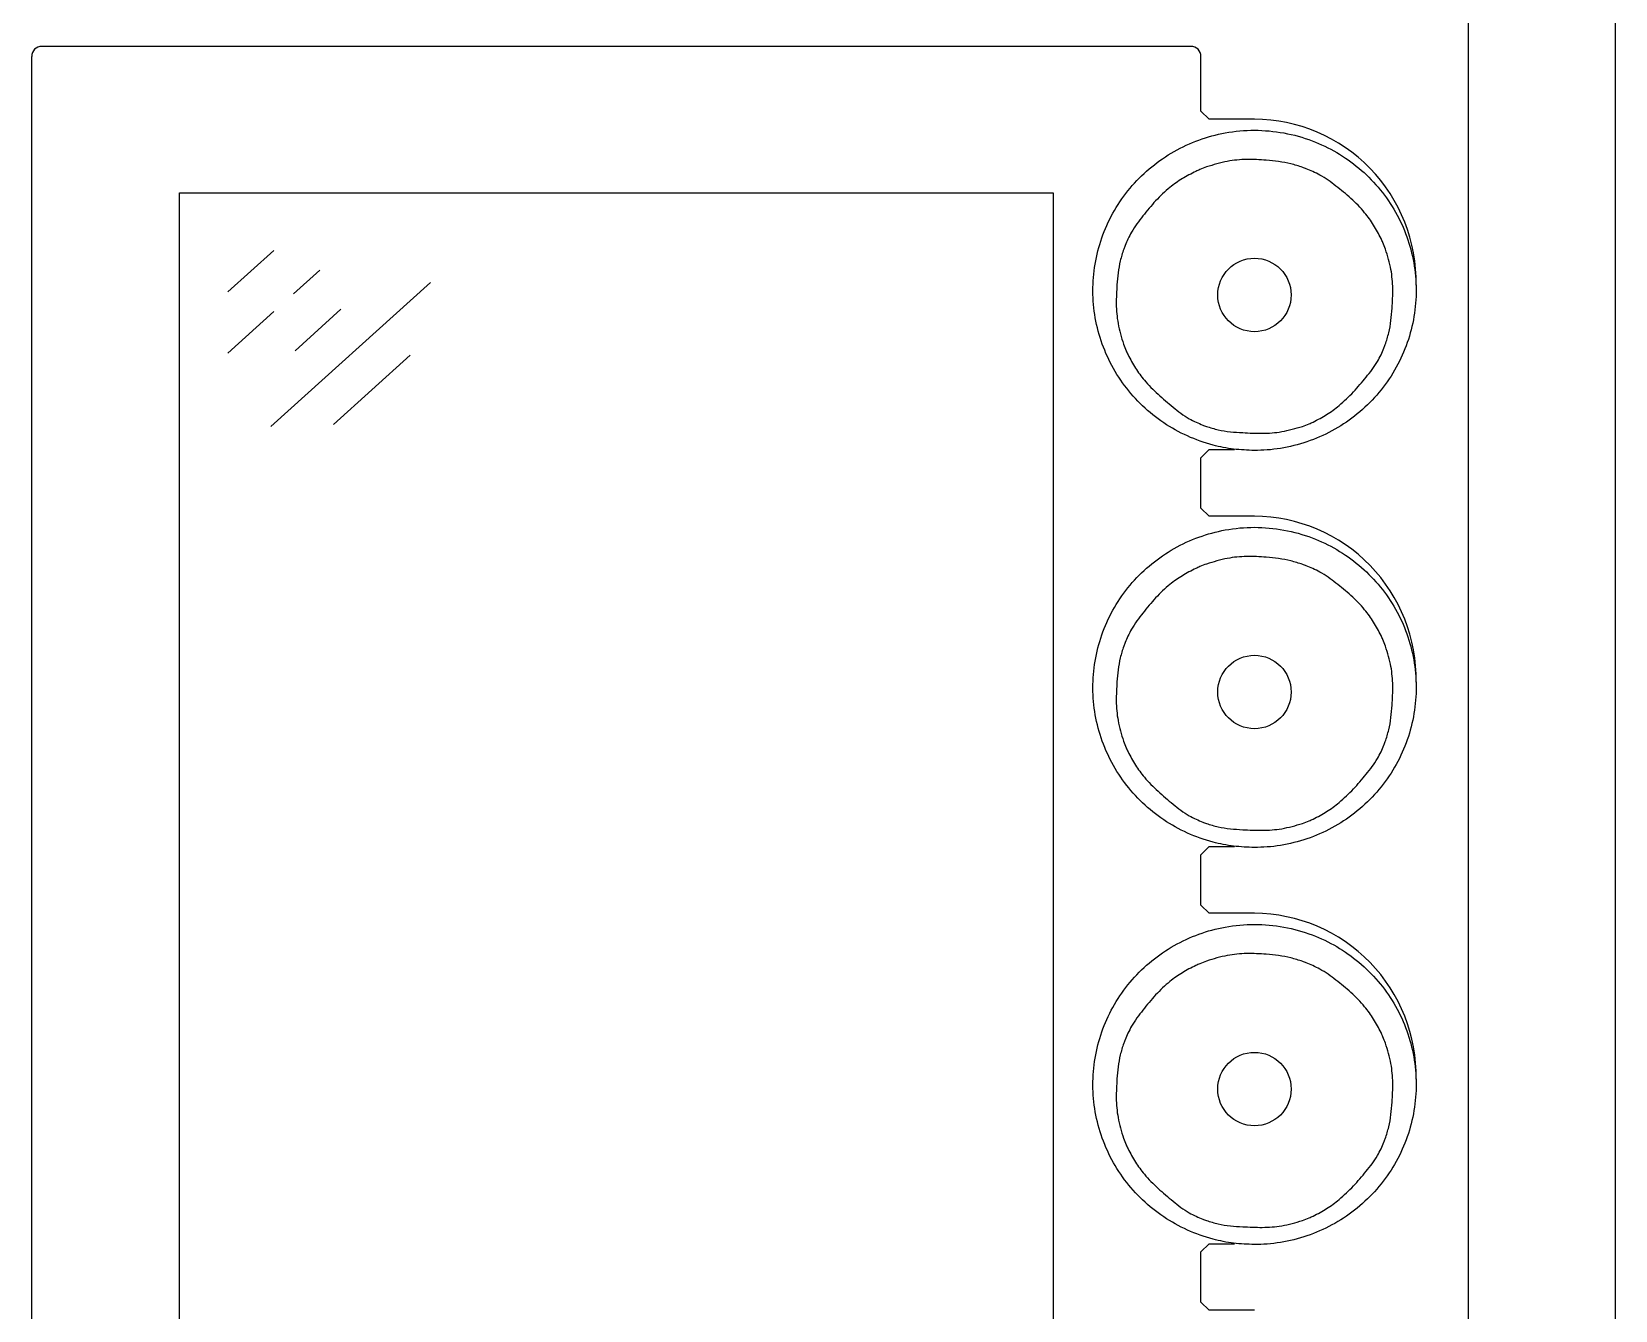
# Model space of a CAD drawing. Extents: x -49 to 275, y -8 to 142.
# Drawn here: x 85.6 to 95.28, y 27.57 to 35.39 of the extents above; entities that cross this region are included whole.
import ezdxf
from ezdxf.enums import TextEntityAlignment as Align

# ---------------------------------------------------------------- set-up
doc = ezdxf.new("R2010")
doc.units = 0
doc.header["$LTSCALE"] = 0.5
doc.header["$MEASUREMENT"] = 0
doc.layers.add('OBJECT', color=7, linetype='CONTINUOUS')
doc.layers.add('RISER', color=7, linetype='CONTINUOUS')
doc.styles.add('ARIAL', font='arial.ttf')

# ---------------------------------------------------------------- blocks, each defined once
blk = doc.blocks.new('*U48')
at = {"layer": 'RISER'}
for p, q in [((27.93, 8.3283), (27.93, -8.3283)), ((27.03, 8.2807), (27.03, -8.9225)), ((18.252, 6.2208), (18.252, -3.9048)), ((25.336, 6.2822), (18.314, 6.2822)), ((25.398, 5.8865), (25.398, 6.2208)), ((25.398, 5.8865), (25.448, 5.837)), ((25.398, 5.8865), (25.448, 5.837)), ((25.725, 5.837), (25.448, 5.837)), ((19.1557, 5.3873), (24.4943, 5.3873)), ((19.1557, -3.0713), (19.1557, 5.3873)), ((24.4943, 5.3873), (24.4943, -3.0713)), ((19.4517, 4.782), (19.7323, 5.0355)), ((19.7146, 3.9586), (20.6896, 4.8398)), ((19.8515, 4.7697), (20.0128, 4.9154)), ((19.4517, 4.4083), (19.7323, 4.6619)), ((19.8614, 4.4217), (20.1419, 4.6752)), ((20.0974, 3.9724), (20.5644, 4.3945)), ((25.398, 3.7686), (25.448, 3.8181)), ((25.448, 3.8181), (25.6033, 3.8181)), ((25.398, 3.4604), (25.398, 3.7686)), ((25.398, 3.4604), (25.448, 3.4108)), ((25.725, 3.4108), (25.448, 3.4108)), ((25.398, 1.3424), (25.448, 1.3919)), ((25.448, 1.3919), (25.6033, 1.3919)), ((25.398, 1.0342), (25.398, 1.3424)), ((25.398, 1.0342), (25.448, 0.9847)), ((25.725, 0.9847), (25.448, 0.9847)), ((25.398, -1.0837), (25.448, -1.0342)), ((25.448, -1.0342), (25.6033, -1.0342)), ((25.398, -1.392), (25.398, -1.0837)), ((25.398, -1.392), (25.448, -1.4415)), ((25.725, -1.4415), (25.448, -1.4415))]:
    blk.add_line(p, q, dxfattribs=at)
for centre in [(25.7246, 4.763), (25.7246, 2.3368), (25.7246, -0.0894)]:
    blk.add_circle(centre, 0.2243, dxfattribs=at)
for centre, radius, start, end in [((18.3137, 6.2205), 0.0617, 89.72121, 179.71847), ((25.3363, 6.2205), 0.0617, 0.28153, 90.27879), ((25.7193, 4.844), 0.9931, 358.79381, 89.66885), ((25.7193, 2.4178), 0.9931, 358.79381, 89.66885), ((25.7193, -0.0084), 0.9931, 358.79381, 89.66885)]:
    blk.add_arc(centre, radius, start, end, dxfattribs=at)
for points, knots in [([(25.725, 3.8129), (25.7506, 3.8135), (25.8315, 3.8155), (25.9668, 3.8384), (26.125, 3.8915), (26.2716, 3.9711), (26.4033, 4.0735), (26.5152, 4.1969), (26.6052, 4.3368), (26.6695, 4.4899), (26.7074, 4.6512), (26.7169, 4.8165), (26.6988, 4.981), (26.6526, 5.14), (26.5806, 5.2892), (26.4839, 5.424), (26.3662, 5.5413), (26.2299, 5.6369), (26.0754, 5.7112), (25.9053, 5.7581), (25.7252, 5.7748), (25.5493, 5.7587), (25.3835, 5.7137), (25.2315, 5.6439), (25.0941, 5.5495), (24.9744, 5.4342), (24.8764, 5.3002), (24.8018, 5.152), (24.754, 4.9933), (24.7332, 4.8288), (24.7412, 4.6632), (24.7767, 4.5011), (24.8397, 4.3475), (24.9273, 4.2064), (25.0379, 4.0822), (25.1676, 3.9779), (25.3133, 3.897), (25.4584, 3.8457), (25.5969, 3.8178), (25.6823, 3.8146), (25.725, 3.8129)], [0, 0, 0, 0, 0.012369, 0.039188, 0.066004, 0.092867, 0.119729, 0.146645, 0.173563, 0.200423, 0.227286, 0.254123, 0.280962, 0.307781, 0.3346, 0.361406, 0.388209, 0.415041, 0.441871, 0.470932, 0.499993, 0.528969, 0.555908, 0.582845, 0.609654, 0.63646, 0.663297, 0.690132, 0.716998, 0.743864, 0.770762, 0.797663, 0.824538, 0.851415, 0.878245, 0.905076, 0.931888, 0.958699, 0.97935, 1, 1, 1, 1]), ([(25.366, 5.5179), (25.3383, 5.5038), (25.2826, 5.4757), (25.2001, 5.4169), (25.1189, 5.34), (25.0425, 5.2461), (24.9834, 5.1688), (24.9587, 5.1187), (24.9517, 5.1046)], [0, 0, 0, 0, 0.1567911, 0.3138917, 0.5158092, 0.718327, 0.9210133, 1, 1, 1, 1]), ([(25.4322, 5.545), (25.4184, 5.5398), (25.3961, 5.5314), (25.3744, 5.5216), (25.366, 5.5179)], [0, 0, 0, 0, 0.614888, 1, 1, 1, 1]), ([(26.0194, 5.5426), (25.9953, 5.5503), (25.9228, 5.5734), (25.808, 5.5866), (25.6776, 5.5941), (25.5541, 5.5825), (25.474, 5.5579), (25.4322, 5.545)], [0, 0, 0, 0, 0.1266915, 0.3806829, 0.5807238, 0.7807825, 1, 1, 1, 1]), ([(26.0819, 5.5169), (26.0685, 5.5229), (26.0479, 5.532), (26.0268, 5.5398), (26.0194, 5.5426)], [0, 0, 0, 0, 0.6503234, 1, 1, 1, 1]), ([(26.4981, 5.1078), (26.4837, 5.1355), (26.455, 5.1909), (26.394, 5.2743), (26.316, 5.355), (26.2228, 5.4291), (26.1466, 5.4857), (26.0961, 5.5101), (26.0819, 5.5169)], [0, 0, 0, 0, 0.1567912, 0.3138918, 0.5158093, 0.7183272, 0.9210134, 1, 1, 1, 1]), ([(24.9258, 5.0427), (24.9181, 5.0189), (24.895, 4.9474), (24.8845, 4.8365), (24.8775, 4.7079), (24.8877, 4.5841), (24.9119, 4.5041), (24.9245, 4.4623)], [0, 0, 0, 0, 0.1266915, 0.3806828, 0.5807238, 0.7807825, 1, 1, 1, 1]), ([(24.9517, 5.1046), (24.9457, 5.0914), (24.9365, 5.071), (24.9286, 5.05), (24.9258, 5.0427)], [0, 0, 0, 0, 0.6503234, 1, 1, 1, 1]), ([(26.5255, 5.0423), (26.5203, 5.0559), (26.5118, 5.0779), (26.5019, 5.0995), (26.4981, 5.1078)], [0, 0, 0, 0, 0.614888, 1, 1, 1, 1]), ([(26.5242, 4.4597), (26.5319, 4.4836), (26.555, 4.5556), (26.5655, 4.672), (26.5725, 4.8017), (26.5623, 4.9226), (26.5381, 5.0012), (26.5255, 5.0423)], [0, 0, 0, 0, 0.126692, 0.380683, 0.580724, 0.780782, 1, 1, 1, 1]), ([(24.9245, 4.4623), (24.9297, 4.4487), (24.9382, 4.4266), (24.9481, 4.4051), (24.9519, 4.3968)], [0, 0, 0, 0, 0.614888, 1, 1, 1, 1]), ([(26.4983, 4.3977), (26.5043, 4.411), (26.5135, 4.4314), (26.5214, 4.4523), (26.5242, 4.4597)], [0, 0, 0, 0, 0.650323, 1, 1, 1, 1]), ([(24.9519, 4.3968), (24.9663, 4.3695), (24.995, 4.3148), (25.056, 4.2347), (25.134, 4.1545), (25.2272, 4.0774), (25.3034, 4.0169), (25.3539, 3.9923), (25.3681, 3.9854)], [0, 0, 0, 0, 0.156791, 0.313891, 0.515807, 0.718323, 0.921008, 1, 1, 1, 1]), ([(26.084, 3.9867), (26.1117, 4.0011), (26.1674, 4.03), (26.2499, 4.092), (26.3311, 4.1695), (26.4075, 4.2603), (26.4666, 4.3338), (26.4913, 4.3837), (26.4983, 4.3977)], [0, 0, 0, 0, 0.1567912, 0.3138918, 0.5158104, 0.7183293, 0.9210167, 1, 1, 1, 1]), ([(25.3681, 3.9854), (25.3815, 3.9795), (25.4021, 3.9704), (25.4232, 3.9625), (25.4306, 3.9598)], [0, 0, 0, 0, 0.650323, 1, 1, 1, 1]), ([(26.0178, 3.9596), (26.0316, 3.9648), (26.0539, 3.9732), (26.0756, 3.983), (26.084, 3.9867)], [0, 0, 0, 0, 0.614888, 1, 1, 1, 1]), ([(25.4306, 3.9598), (25.4547, 3.9523), (25.5272, 3.9296), (25.642, 3.9219), (25.7724, 3.9156), (25.8959, 3.9241), (25.976, 3.9474), (26.0178, 3.9596)], [0, 0, 0, 0, 0.126691, 0.380681, 0.580737, 0.780811, 1, 1, 1, 1]), ([(25.725, 1.3868), (25.7506, 1.3874), (25.8315, 1.3893), (25.9668, 1.4122), (26.125, 1.4653), (26.2716, 1.5449), (26.4033, 1.6473), (26.5152, 1.7707), (26.6052, 1.9107), (26.6695, 2.0637), (26.7074, 2.225), (26.7169, 2.3903), (26.6988, 2.5548), (26.6526, 2.7138), (26.5806, 2.8631), (26.4839, 2.9979), (26.3662, 3.1152), (26.2299, 3.2108), (26.0754, 3.285), (25.9053, 3.3319), (25.7252, 3.3486), (25.5493, 3.3326), (25.3835, 3.2875), (25.2315, 3.2177), (25.0941, 3.1233), (24.9744, 3.008), (24.8764, 2.8741), (24.8018, 2.7259), (24.754, 2.5671), (24.7332, 2.4027), (24.7412, 2.237), (24.7767, 2.0749), (24.8397, 1.9213), (24.9273, 1.7802), (25.0379, 1.6561), (25.1676, 1.5518), (25.3133, 1.4709), (25.4584, 1.4195), (25.5969, 1.3917), (25.6823, 1.3884), (25.725, 1.3868)], [0, 0, 0, 0, 0.012369, 0.039188, 0.066004, 0.092867, 0.119729, 0.146645, 0.173563, 0.200423, 0.227286, 0.254123, 0.280962, 0.307781, 0.3346, 0.361406, 0.388209, 0.415041, 0.441871, 0.470932, 0.499993, 0.528969, 0.555908, 0.582845, 0.609654, 0.63646, 0.663297, 0.690132, 0.716998, 0.743864, 0.770762, 0.797663, 0.824538, 0.851415, 0.878245, 0.905076, 0.931888, 0.958699, 0.97935, 1, 1, 1, 1]), ([(25.4322, 3.1188), (25.4184, 3.1137), (25.3961, 3.1052), (25.3744, 3.0955), (25.366, 3.0917)], [0, 0, 0, 0, 0.614888, 1, 1, 1, 1]), ([(26.0194, 3.1164), (25.9953, 3.1241), (25.9228, 3.1472), (25.808, 3.1604), (25.6776, 3.1679), (25.5541, 3.1564), (25.474, 3.1317), (25.4322, 3.1188)], [0, 0, 0, 0, 0.1266915, 0.3806829, 0.5807238, 0.7807825, 1, 1, 1, 1]), ([(26.0819, 3.0908), (26.0685, 3.0967), (26.0479, 3.1058), (26.0268, 3.1137), (26.0194, 3.1164)], [0, 0, 0, 0, 0.6503234, 1, 1, 1, 1]), ([(25.366, 3.0917), (25.3383, 3.0777), (25.2826, 3.0495), (25.2001, 2.9908), (25.1189, 2.9138), (25.0425, 2.82), (24.9834, 2.7427), (24.9587, 2.6926), (24.9517, 2.6785)], [0, 0, 0, 0, 0.1567911, 0.3138917, 0.5158092, 0.718327, 0.9210133, 1, 1, 1, 1]), ([(26.4981, 2.6816), (26.4837, 2.7093), (26.455, 2.7648), (26.394, 2.8481), (26.316, 2.9288), (26.2228, 3.0029), (26.1466, 3.0596), (26.0961, 3.084), (26.0819, 3.0908)], [0, 0, 0, 0, 0.1567912, 0.3138918, 0.5158093, 0.7183272, 0.9210134, 1, 1, 1, 1]), ([(24.9258, 2.6166), (24.9181, 2.5928), (24.895, 2.5212), (24.8845, 2.4103), (24.8775, 2.2818), (24.8877, 2.1579), (24.9119, 2.078), (24.9245, 2.0362)], [0, 0, 0, 0, 0.1266915, 0.3806828, 0.5807238, 0.7807825, 1, 1, 1, 1]), ([(24.9517, 2.6785), (24.9457, 2.6652), (24.9365, 2.6448), (24.9286, 2.6239), (24.9258, 2.6166)], [0, 0, 0, 0, 0.6503234, 1, 1, 1, 1]), ([(26.5255, 2.6161), (26.5203, 2.6297), (26.5118, 2.6518), (26.5019, 2.6733), (26.4981, 2.6816)], [0, 0, 0, 0, 0.614888, 1, 1, 1, 1]), ([(26.5242, 2.0335), (26.5319, 2.0575), (26.555, 2.1294), (26.5655, 2.2459), (26.5725, 2.3756), (26.5623, 2.4964), (26.5381, 2.575), (26.5255, 2.6161)], [0, 0, 0, 0, 0.126692, 0.380683, 0.580724, 0.780782, 1, 1, 1, 1]), ([(24.9245, 2.0362), (24.9297, 2.0226), (24.9382, 2.0005), (24.9481, 1.979), (24.9519, 1.9707)], [0, 0, 0, 0, 0.614888, 1, 1, 1, 1]), ([(26.4983, 1.9716), (26.5043, 1.9849), (26.5135, 2.0052), (26.5214, 2.0262), (26.5242, 2.0335)], [0, 0, 0, 0, 0.650323, 1, 1, 1, 1]), ([(24.9519, 1.9707), (24.9663, 1.9433), (24.995, 1.8886), (25.056, 1.8085), (25.134, 1.7284), (25.2272, 1.6512), (25.3034, 1.5908), (25.3539, 1.5662), (25.3681, 1.5593)], [0, 0, 0, 0, 0.156791, 0.313891, 0.515807, 0.718323, 0.921008, 1, 1, 1, 1]), ([(26.084, 1.5606), (26.1117, 1.575), (26.1674, 1.6038), (26.2499, 1.6659), (26.3311, 1.7433), (26.4075, 1.8341), (26.4666, 1.9076), (26.4913, 1.9576), (26.4983, 1.9716)], [0, 0, 0, 0, 0.1567912, 0.3138918, 0.5158104, 0.7183293, 0.9210167, 1, 1, 1, 1]), ([(25.3681, 1.5593), (25.3815, 1.5533), (25.4021, 1.5442), (25.4232, 1.5364), (25.4306, 1.5336)], [0, 0, 0, 0, 0.650323, 1, 1, 1, 1]), ([(26.0178, 1.5335), (26.0316, 1.5386), (26.0539, 1.547), (26.0756, 1.5568), (26.084, 1.5606)], [0, 0, 0, 0, 0.614888, 1, 1, 1, 1]), ([(25.4306, 1.5336), (25.4547, 1.5261), (25.5272, 1.5034), (25.642, 1.4958), (25.7724, 1.4894), (25.8959, 1.498), (25.976, 1.5213), (26.0178, 1.5335)], [0, 0, 0, 0, 0.126691, 0.380681, 0.580737, 0.780811, 1, 1, 1, 1]), ([(25.725, -1.0394), (25.7506, -1.0388), (25.8315, -1.0369), (25.9668, -1.014), (26.125, -0.9609), (26.2716, -0.8812), (26.4033, -0.7789), (26.5152, -0.6555), (26.6052, -0.5155), (26.6695, -0.3624), (26.7074, -0.2011), (26.7169, -0.0358), (26.6988, 0.1287), (26.6526, 0.2877), (26.5806, 0.4369), (26.4839, 0.5717), (26.3662, 0.689), (26.2299, 0.7846), (26.0754, 0.8588), (25.9053, 0.9058), (25.7252, 0.9225), (25.5493, 0.9064), (25.3835, 0.8614), (25.2315, 0.7915), (25.0941, 0.6972), (24.9744, 0.5819), (24.8764, 0.4479), (24.8018, 0.2997), (24.754, 0.141), (24.7332, -0.0235), (24.7412, -0.1891), (24.7767, -0.3512), (24.8397, -0.5049), (24.9273, -0.646), (25.0379, -0.7701), (25.1676, -0.8744), (25.3133, -0.9553), (25.4584, -1.0066), (25.5969, -1.0345), (25.6823, -1.0377), (25.725, -1.0394)], [0, 0, 0, 0, 0.012369, 0.039188, 0.066004, 0.092867, 0.119729, 0.146645, 0.173563, 0.200423, 0.227286, 0.254123, 0.280962, 0.307781, 0.3346, 0.361406, 0.388209, 0.415041, 0.441871, 0.470932, 0.499993, 0.528969, 0.555908, 0.582845, 0.609654, 0.63646, 0.663297, 0.690132, 0.716998, 0.743864, 0.770762, 0.797663, 0.824538, 0.851415, 0.878245, 0.905076, 0.931888, 0.958699, 0.97935, 1, 1, 1, 1]), ([(25.4322, 0.6927), (25.4184, 0.6875), (25.3961, 0.6791), (25.3744, 0.6693), (25.366, 0.6656)], [0, 0, 0, 0, 0.614888, 1, 1, 1, 1]), ([(26.0194, 0.6903), (25.9953, 0.698), (25.9228, 0.7211), (25.808, 0.7343), (25.6776, 0.7418), (25.5541, 0.7302), (25.474, 0.7056), (25.4322, 0.6927)], [0, 0, 0, 0, 0.1266915, 0.3806829, 0.5807238, 0.7807825, 1, 1, 1, 1]), ([(26.0819, 0.6646), (26.0685, 0.6706), (26.0479, 0.6797), (26.0268, 0.6875), (26.0194, 0.6903)], [0, 0, 0, 0, 0.6503234, 1, 1, 1, 1]), ([(25.366, 0.6656), (25.3383, 0.6515), (25.2826, 0.6234), (25.2001, 0.5646), (25.1189, 0.4877), (25.0425, 0.3938), (24.9834, 0.3165), (24.9587, 0.2664), (24.9517, 0.2523)], [0, 0, 0, 0, 0.1567911, 0.3138917, 0.5158092, 0.718327, 0.9210133, 1, 1, 1, 1]), ([(26.4981, 0.2555), (26.4837, 0.2832), (26.455, 0.3386), (26.394, 0.422), (26.316, 0.5026), (26.2228, 0.5767), (26.1466, 0.6334), (26.0961, 0.6578), (26.0819, 0.6646)], [0, 0, 0, 0, 0.1567912, 0.3138918, 0.5158093, 0.7183272, 0.9210134, 1, 1, 1, 1]), ([(24.9517, 0.2523), (24.9457, 0.2391), (24.9365, 0.2186), (24.9286, 0.1977), (24.9258, 0.1904)], [0, 0, 0, 0, 0.6503234, 1, 1, 1, 1]), ([(26.5255, 0.19), (26.5203, 0.2036), (26.5118, 0.2256), (26.5019, 0.2472), (26.4981, 0.2555)], [0, 0, 0, 0, 0.614888, 1, 1, 1, 1]), ([(24.9258, 0.1904), (24.9181, 0.1666), (24.895, 0.0951), (24.8845, -0.0159), (24.8775, -0.1444), (24.8877, -0.2682), (24.9119, -0.3482), (24.9245, -0.39)], [0, 0, 0, 0, 0.1266915, 0.3806828, 0.5807238, 0.7807825, 1, 1, 1, 1]), ([(26.5242, -0.3927), (26.5319, -0.3687), (26.555, -0.2967), (26.5655, -0.1803), (26.5725, -0.0506), (26.5623, 0.0702), (26.5381, 0.1489), (26.5255, 0.19)], [0, 0, 0, 0, 0.126692, 0.380683, 0.580724, 0.780782, 1, 1, 1, 1]), ([(24.9245, -0.39), (24.9297, -0.4036), (24.9382, -0.4257), (24.9481, -0.4472), (24.9519, -0.4555)], [0, 0, 0, 0, 0.614888, 1, 1, 1, 1]), ([(24.9519, -0.4555), (24.9663, -0.4828), (24.995, -0.5375), (25.056, -0.6176), (25.134, -0.6978), (25.2272, -0.775), (25.3034, -0.8354), (25.3539, -0.86), (25.3681, -0.8669)], [0, 0, 0, 0, 0.156791, 0.313891, 0.515807, 0.718323, 0.921008, 1, 1, 1, 1]), ([(26.084, -0.8656), (26.1117, -0.8512), (26.1674, -0.8223), (26.2499, -0.7603), (26.3311, -0.6828), (26.4075, -0.592), (26.4666, -0.5185), (26.4913, -0.4686), (26.4983, -0.4546)], [0, 0, 0, 0, 0.1567912, 0.3138918, 0.5158104, 0.7183293, 0.9210167, 1, 1, 1, 1]), ([(26.4983, -0.4546), (26.5043, -0.4413), (26.5135, -0.4209), (26.5214, -0.4), (26.5242, -0.3927)], [0, 0, 0, 0, 0.650323, 1, 1, 1, 1]), ([(25.3681, -0.8669), (25.3815, -0.8728), (25.4021, -0.8819), (25.4232, -0.8898), (25.4306, -0.8925)], [0, 0, 0, 0, 0.650323, 1, 1, 1, 1]), ([(26.0178, -0.8927), (26.0316, -0.8875), (26.0539, -0.8791), (26.0756, -0.8693), (26.084, -0.8656)], [0, 0, 0, 0, 0.614888, 1, 1, 1, 1]), ([(25.4306, -0.8925), (25.4547, -0.9001), (25.5272, -0.9227), (25.642, -0.9304), (25.7724, -0.9368), (25.8959, -0.9282), (25.976, -0.9049), (26.0178, -0.8927)], [0, 0, 0, 0, 0.126691, 0.380681, 0.580737, 0.780811, 1, 1, 1, 1])]:
    blk.add_open_spline(points, degree=3, knots=knots, dxfattribs=at)
at = {"layer": 'RISER', "color": 1, "style": 'ARIAL'}
blk.add_attdef('STATIONID', text='', height=0.6875, dxfattribs=at).set_placement((0, 17.8905), align=Align.CENTER)
blk.add_attdef('DRAWINGREF', text='', height=0.6875, dxfattribs=at).set_placement((0, -9.4226), align=Align.TOP_CENTER)

msp = doc.modelspace()

# ---------------------------------------------------------------- block references
at = {"layer": 'OBJECT'}
msp.add_blockref('*U48', (67.3495, 29.0154), dxfattribs=at)

doc.saveas('drawing.dxf')
